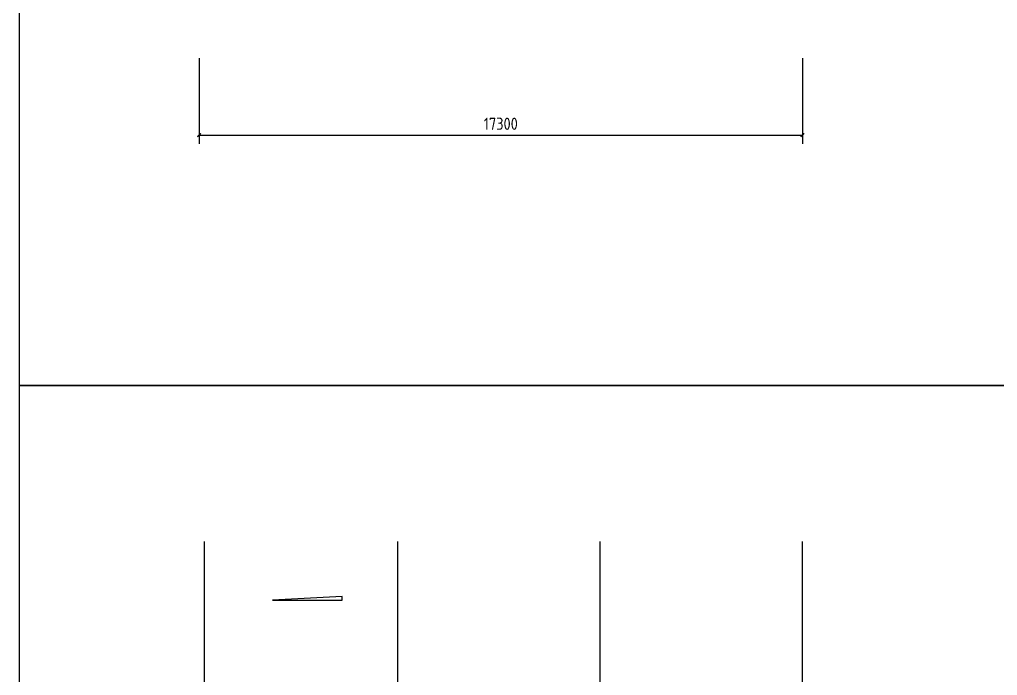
# Model space of a CAD drawing. Extents: x 102162 to 621267, y -39398 to 328893.
# Drawn here: x 176412 to 204461, y 246274 to 265102 of the extents above; entities that cross this region are included whole.
import ezdxf

# ---------------------------------------------------------------- set-up
doc = ezdxf.new("R2010")
doc.units = 0
doc.header["$LTSCALE"] = 1000
doc.header["$MEASUREMENT"] = 0
doc.layers.add('DOTE', color=1, linetype='Continuous')
doc.styles.get("Standard").update_dxf_attribs({"font": 'gbenor.shx', "bigfont": 'gbcbig.shx'})
doc.dimstyles.get("Standard").update_dxf_attribs({"dimscale": 100, "dimtxt": 3.5, "dimasz": 1, "dimexe": 2.5, "dimexo": 3, "dimgap": 1.5, "dimtad": 1, "dimdec": 0, "dimzin": 0, "dimdsep": 46, "dimtxsty": 'Standard', "dimblk": 'ARCHTICK', "dimcen": 0.09, "dimadec": 0, "dimazin": 0, "dimtfac": 1, "dimtdec": 0, "dimtix": 1, "dimtmove": 2, "dimatfit": 3, "dimfxl": 1, "dimtolj": 1, "dimtzin": 0, "dimarcsym": 0})

# ---------------------------------------------------------------- blocks, each defined once
blk = doc.blocks.new('_ArchTick')
at = {"color": 0, "linetype": 'ByBlock', "const_width": 0.4}
blk.add_lwpolyline([(-0.5, -0.5), (0.5, 0.5)], dxfattribs=at)
blk = doc.blocks.new('*D5250')
at = {"color": 0, "lineweight": -2}
for p, q in [((181565, 263994), (181565, 261535)), ((198865, 263994), (198865, 261535)), ((181565, 261785), (198865, 261785))]:
    blk.add_line(p, q, dxfattribs=at)
at = {"layer": 'Defpoints', "color": 0}
for p in [(181565, 264294), (198865, 264294), (198865, 261785)]:
    blk.add_point(p, dxfattribs=at)
at = {"color": 0, "lineweight": -2, "xscale": 100, "yscale": 100, "zscale": 100, "rotation": 180}
blk.add_blockref('_ArchTick', (181565, 261785), dxfattribs=at)
at = {"color": 0, "lineweight": -2, "xscale": 100, "yscale": 100, "zscale": 100}
blk.add_blockref('_ArchTick', (198865, 261785), dxfattribs=at)
at = {"color": 0, "insert": (190215, 262110), "char_height": 350, "attachment_point": 5}
blk.add_mtext('\\A1;17300', dxfattribs=at)

msp = doc.modelspace()

# ---------------------------------------------------------------- linework, layer by layer
for p, q in [((185667.1, 248536.5), (183667.1, 248436.5)), ((185667.1, 248436.5), (185667.1, 248536.5)), ((183667.1, 248436.5), (185667.1, 248436.5))]:
    msp.add_line(p, q)
for points in [[(176411.7, 286101.7), (220961.7, 286101.7), (220961.7, 254601.7), (176411.7, 254601.7)], [(176411.7, 254601.7), (220961.7, 254601.7), (220961.7, 223101.7), (176411.7, 223101.7)]]:
    msp.add_lwpolyline(points, close=True)
at = {"layer": 'DOTE'}
for p, q in [((181715.4, 234079), (181715.4, 250116.1)), ((187265.4, 234079), (187265.4, 250116.1)), ((193065.4, 234079), (193065.4, 250116.1)), ((198865.4, 234079), (198865.4, 250116.1))]:
    msp.add_line(p, q, dxfattribs=at)

# ---------------------------------------------------------------- dimensions: what is measured, and where the dimension line sits
dim = msp.add_linear_dim(base=(198865.4, 261785.3), p1=(181565.4, 264293.9), p2=(198865.4, 264293.9), dimstyle='Standard')
dim.commit()
dim.dimension.update_dxf_attribs({"geometry": '*D5250', "text_midpoint": (190215.4, 262110.3)})

doc.saveas('drawing.dxf')
